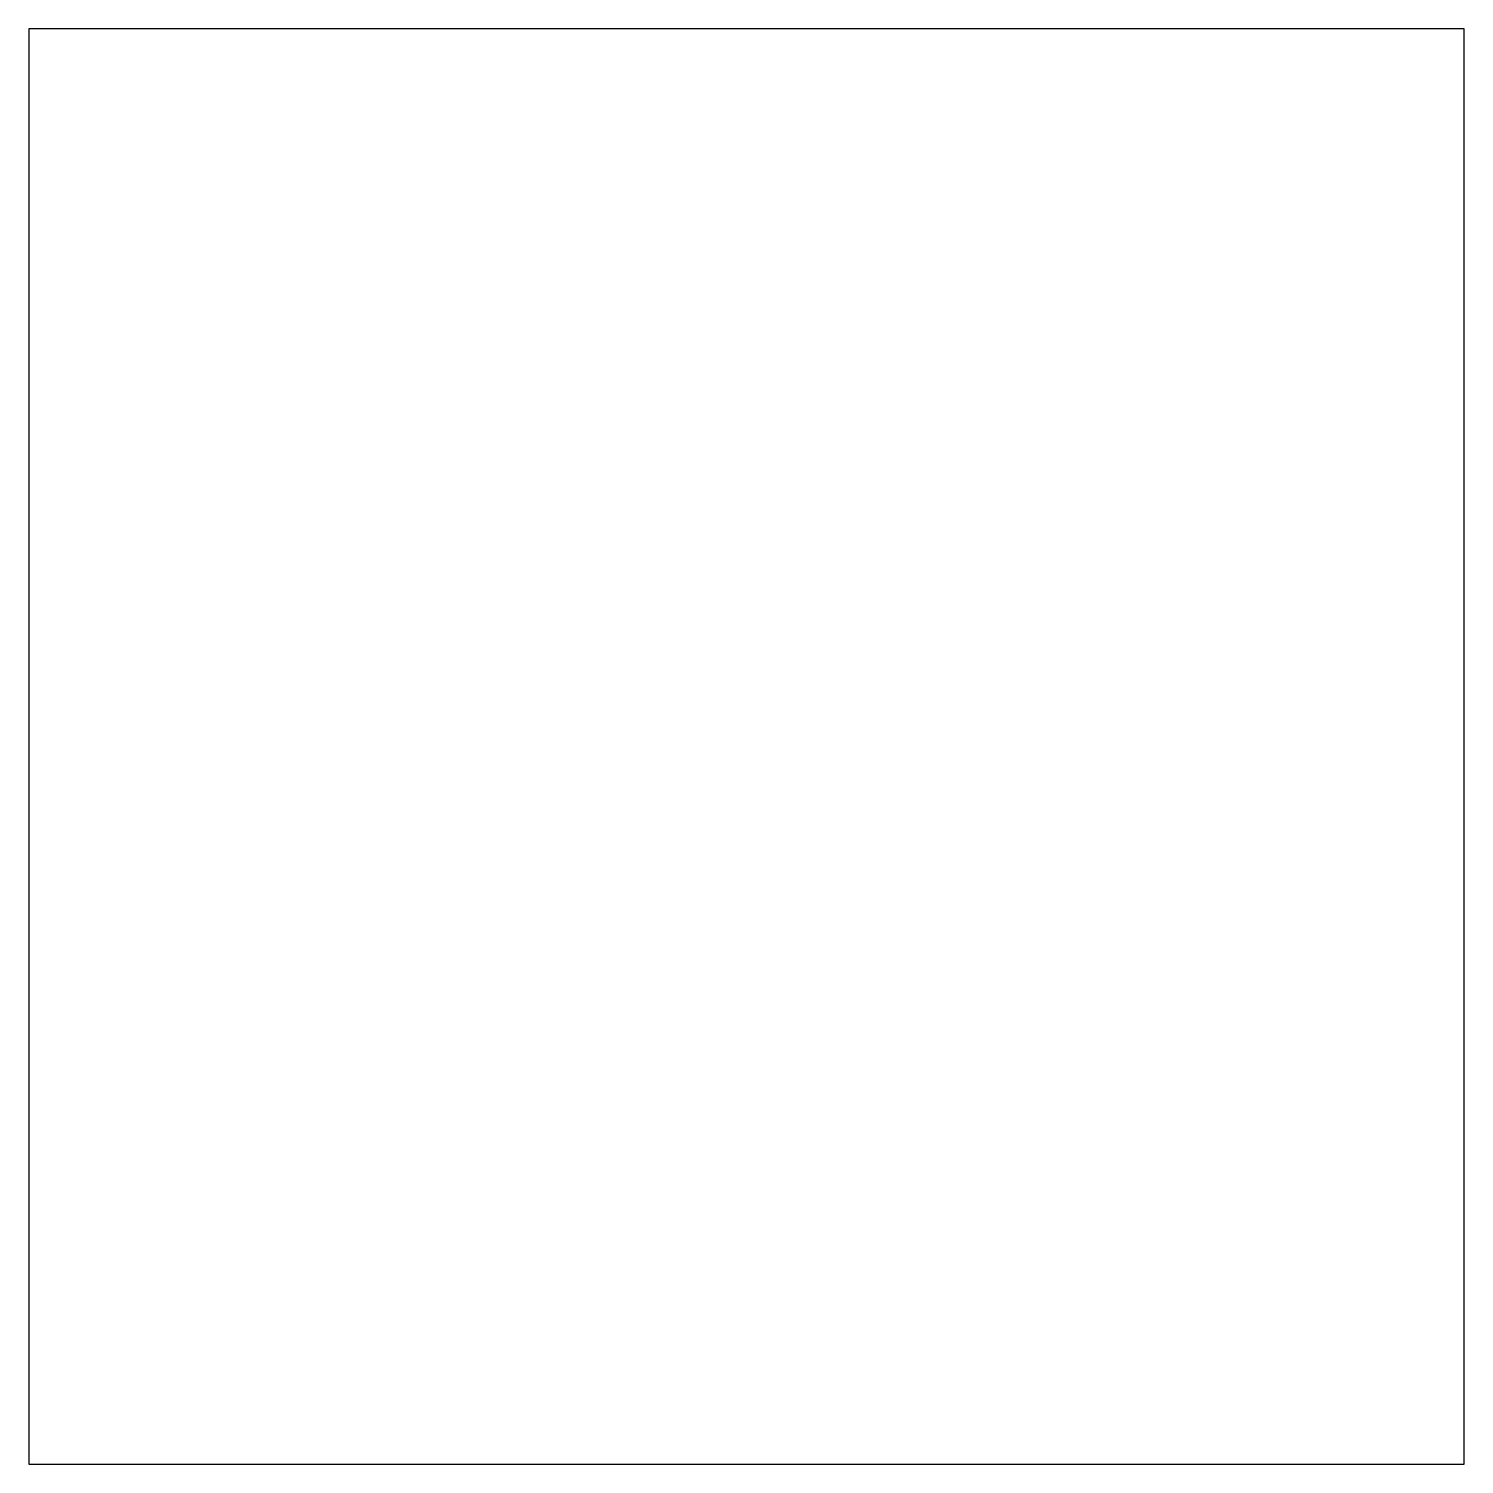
# Model space of a CAD drawing. Header units: millimetres. Extents: x 32 to 132, y 22 to 122.
import ezdxf

# ---------------------------------------------------------------- set-up
doc = ezdxf.new("R2010")
doc.units = ezdxf.units.MM
doc.header["$MEASUREMENT"] = 0
doc.layers.add('Cutout', color=3, linetype='Continuous', true_color=0x00ff00)

msp = doc.modelspace()

# ---------------------------------------------------------------- linework, layer by layer
at = {"layer": 'Cutout'}
msp.add_lwpolyline([(32, 22), (132, 22), (132, 122), (32, 122)], close=True, dxfattribs=at)

doc.saveas('drawing.dxf')
